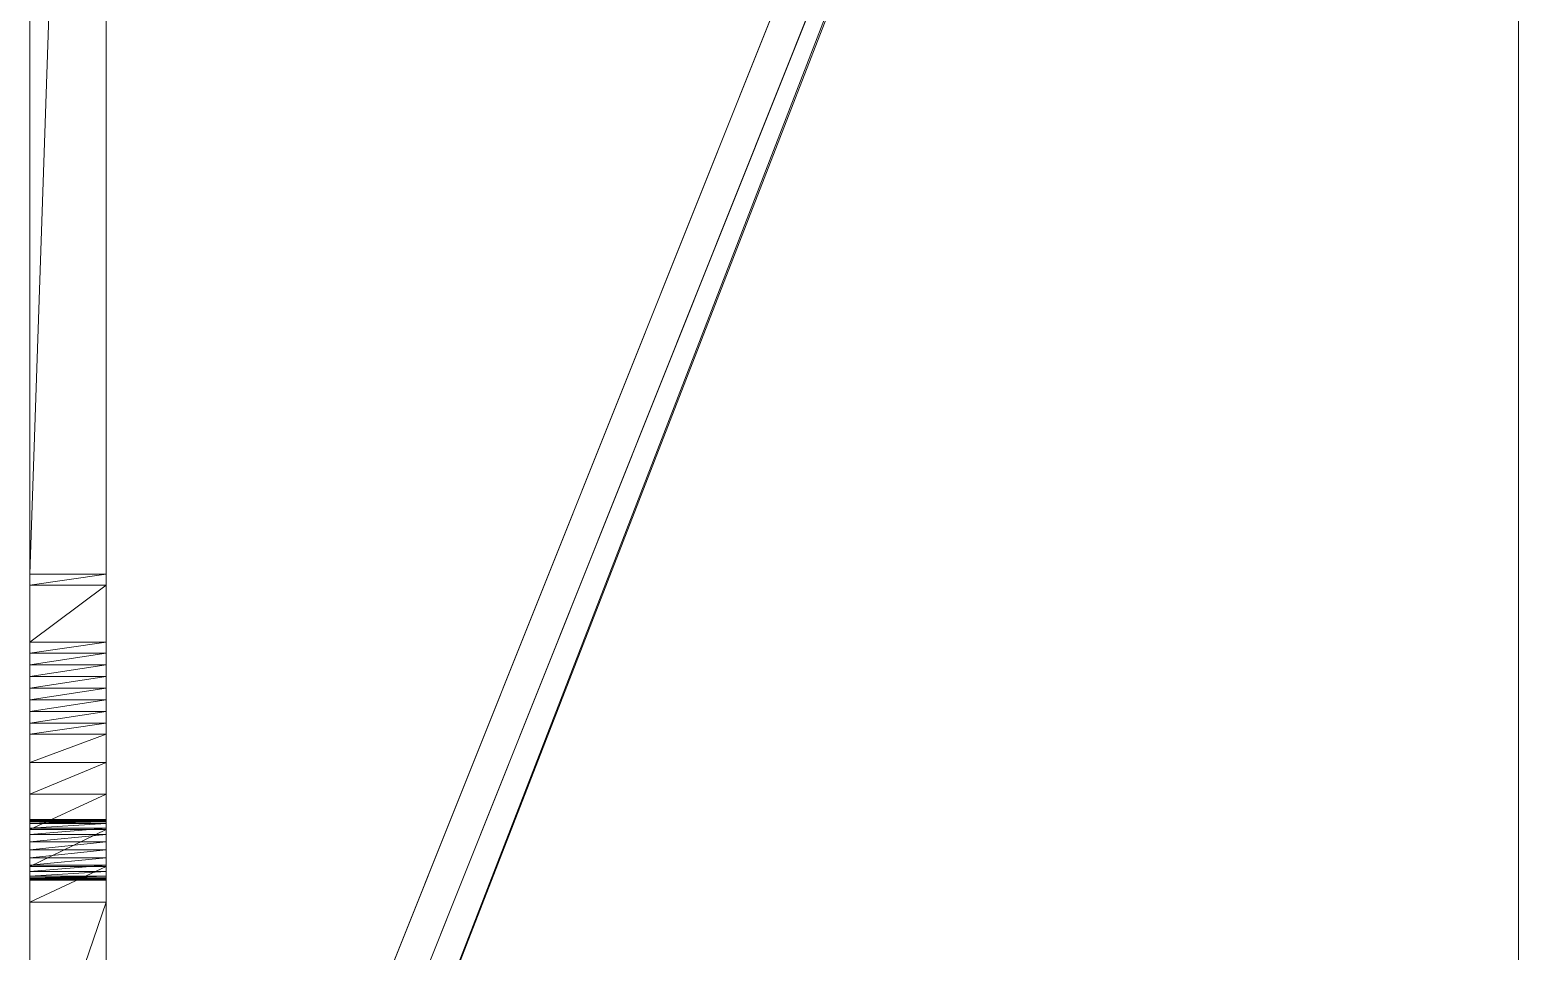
# Model space of a CAD drawing. Header units: millimetres. Extents: x -38752 to -34801, y 260924 to 263752.
# Drawn here: x -38226.8 to -38128.6, y 260990.1 to 261050.7 of the extents above; entities that cross this region are included whole.
import ezdxf

# ---------------------------------------------------------------- set-up
doc = ezdxf.new("R2010")
doc.units = ezdxf.units.MM
doc.layers.get('0').update_dxf_attribs({"lineweight": 9})
doc.layers.add('0.09', color=1, linetype='Continuous', lineweight=9)

msp = doc.modelspace()

# ---------------------------------------------------------------- linework, layer by layer
at = {"extrusion": (2.49184e-13, 1, -4.44089e-16)}
for p, q in [((-38126.914, 261179.594, 104.857), (-38226.77, 260929.614, 104.857)), ((-38226.77, 260929.614, 104.857), (-38226.77, 261179.594, 5)), ((-38128.985, 261168.532, 99.857), (-38128.985, 260929.614, 99.857)), ((-38226.77, 261162.434, 1.855), (-38226.77, 261014.915, 60.782)), ((-38221.77, 261014.915, 60.782), (-38221.77, 261162.434, 1.855)), ((-38221.77, 261160.213, 10.394), (-38221.77, 260936.253, 99.857)), ((-38221.77, 260936.253, 99.857), (-38136.395, 261149.98, 99.857)), ((-38226.77, 261014.915, 60.782), (-38221.77, 261014.915, 60.782)), ((-38226.77, 261014.184, 61.036), (-38226.77, 261014.915, 60.782)), ((-38226.77, 261010.448, 62.461), (-38226.77, 261014.184, 61.036)), ((-38226.77, 261014.184, 61.036), (-38221.77, 261014.184, 61.036)), ((-38221.77, 261010.448, 62.461), (-38221.77, 261014.184, 61.036)), ((-38226.77, 261010.448, 62.461), (-38221.77, 261010.448, 62.461)), ((-38226.77, 261009.717, 62.715), (-38221.77, 261009.717, 62.715)), ((-38226.77, 261008.965, 62.9), (-38221.77, 261008.965, 62.9)), ((-38226.77, 261008.2, 63.015), (-38221.77, 261008.2, 63.015)), ((-38226.77, 261007.428, 63.058), (-38221.77, 261007.428, 63.058)), ((-38226.77, 261006.654, 63.031), (-38221.77, 261006.654, 63.031)), ((-38226.77, 261005.887, 62.932), (-38221.77, 261005.887, 62.932)), ((-38226.77, 261005.132, 62.763), (-38221.77, 261005.132, 62.763)), ((-38226.77, 261004.395, 62.524), (-38221.77, 261004.395, 62.524)), ((-38226.77, 261002.548, 60.722), (-38226.77, 261004.395, 62.524)), ((-38221.77, 261004.395, 62.524), (-38221.77, 261002.548, 60.722)), ((-38226.77, 261002.548, 60.722), (-38221.77, 261002.548, 60.722)), ((-38226.77, 261000.464, 59.484), (-38221.77, 261000.464, 59.484)), ((-38226.77, 260998.802, 68.018), (-38221.77, 260998.802, 68.018)), ((-38226.77, 260998.734, 68.535), (-38221.77, 260998.734, 68.535)), ((-38226.77, 260998.734, 67.5), (-38221.77, 260998.734, 67.5)), ((-38226.77, 260998.712, 68.589), (-38221.77, 260998.712, 68.589)), ((-38226.77, 260998.644, 67.282), (-38221.77, 260998.644, 67.282)), ((-38226.77, 260998.534, 69.018), (-38221.77, 260998.534, 69.018)), ((-38226.77, 260998.534, 67.018), (-38221.77, 260998.534, 67.018)), ((-38226.77, 260998.216, 69.432), (-38221.77, 260998.216, 69.432)), ((-38226.77, 260998.216, 66.603), (-38221.77, 260998.216, 66.603)), ((-38226.77, 260998.131, 58.827), (-38221.77, 260998.131, 58.827)), ((-38226.77, 260997.802, 69.75), (-38221.77, 260997.802, 69.75)), ((-38226.77, 260997.802, 66.286), (-38221.77, 260997.802, 66.286)), ((-38226.77, 260997.32, 69.95), (-38221.77, 260997.32, 69.95)), ((-38226.77, 260997.32, 66.086), (-38221.77, 260997.32, 66.086)), ((-38226.77, 260996.802, 70.018), (-38221.77, 260996.802, 70.018)), ((-38226.77, 260996.802, 66.018), (-38221.77, 260996.802, 66.018)), ((-38226.77, 260996.285, 69.95), (-38221.77, 260996.285, 69.95)), ((-38226.77, 260996.285, 66.086), (-38221.77, 260996.285, 66.086)), ((-38226.77, 260995.802, 69.75), (-38221.77, 260995.802, 69.75)), ((-38226.77, 260995.802, 66.286), (-38221.77, 260995.802, 66.286)), ((-38226.77, 260995.707, 58.796), (-38221.77, 260995.707, 58.796)), ((-38226.77, 260995.388, 69.432), (-38221.77, 260995.388, 69.432)), ((-38226.77, 260995.388, 66.603), (-38221.77, 260995.388, 66.603)), ((-38226.77, 260995.07, 69.018), (-38221.77, 260995.07, 69.018)), ((-38226.77, 260995.07, 67.018), (-38221.77, 260995.07, 67.018)), ((-38226.77, 260994.961, 68.753), (-38221.77, 260994.961, 68.753)), ((-38226.77, 260994.893, 67.447), (-38221.77, 260994.893, 67.447)), ((-38226.77, 260994.87, 68.535), (-38221.77, 260994.87, 68.535)), ((-38226.77, 260994.87, 67.5), (-38221.77, 260994.87, 67.5)), ((-38226.77, 260994.802, 68.018), (-38221.77, 260994.802, 68.018)), ((-38226.77, 260993.357, 59.394), (-38226.77, 260978.721, 65.24)), ((-38226.77, 260993.357, 59.394), (-38221.77, 260993.357, 59.394)), ((-38221.77, 260993.357, 59.394), (-38221.77, 260978.721, 65.24))]:
    msp.add_line(p, q, dxfattribs=at)
for points in [[(-38221.77, 261014.915, 60.782), (-38221.77, 261014.184, 61.036)], [(-38226.77, 261010.448, 62.461), (-38226.77, 261009.717, 62.715), (-38226.77, 261008.965, 62.9), (-38226.77, 261008.2, 63.015), (-38226.77, 261007.428, 63.058), (-38226.77, 261006.654, 63.031), (-38226.77, 261005.887, 62.932), (-38226.77, 261005.132, 62.763), (-38226.77, 261004.395, 62.524)], [(-38221.77, 261010.448, 62.461), (-38221.77, 261009.717, 62.715), (-38221.77, 261008.965, 62.9), (-38221.77, 261008.2, 63.015), (-38221.77, 261007.428, 63.058), (-38221.77, 261006.654, 63.031), (-38221.77, 261005.887, 62.932), (-38221.77, 261005.132, 62.763), (-38221.77, 261004.395, 62.524)], [(-38226.77, 261002.548, 60.722), (-38226.77, 261000.464, 59.484), (-38226.77, 260998.131, 58.827), (-38226.77, 260995.707, 58.796), (-38226.77, 260993.357, 59.394)], [(-38221.77, 261002.548, 60.722), (-38221.77, 261000.464, 59.484), (-38221.77, 260998.131, 58.827), (-38221.77, 260995.707, 58.796), (-38221.77, 260993.357, 59.394)], [(-38226.77, 260995.07, 67.018), (-38226.77, 260994.893, 67.447), (-38226.77, 260994.87, 67.5), (-38226.77, 260994.802, 68.018), (-38226.77, 260994.87, 68.535), (-38226.77, 260994.961, 68.753), (-38226.77, 260995.07, 69.018), (-38226.77, 260995.388, 69.432), (-38226.77, 260995.802, 69.75), (-38226.77, 260996.285, 69.95), (-38226.77, 260996.802, 70.018), (-38226.77, 260997.32, 69.95), (-38226.77, 260997.802, 69.75), (-38226.77, 260998.216, 69.432), (-38226.77, 260998.534, 69.018), (-38226.77, 260998.712, 68.589), (-38226.77, 260998.734, 68.535), (-38226.77, 260998.802, 68.018), (-38226.77, 260998.734, 67.5), (-38226.77, 260998.644, 67.282), (-38226.77, 260998.534, 67.018), (-38226.77, 260998.216, 66.603), (-38226.77, 260997.802, 66.286), (-38226.77, 260997.32, 66.086), (-38226.77, 260996.802, 66.018), (-38226.77, 260996.285, 66.086), (-38226.77, 260995.802, 66.286), (-38226.77, 260995.388, 66.603), (-38226.77, 260995.07, 67.018)], [(-38221.77, 260997.802, 69.75), (-38221.77, 260998.216, 69.432), (-38221.77, 260998.534, 69.018), (-38221.77, 260998.712, 68.589), (-38221.77, 260998.734, 68.535), (-38221.77, 260998.802, 68.018), (-38221.77, 260998.734, 67.5), (-38221.77, 260998.644, 67.282), (-38221.77, 260998.534, 67.018), (-38221.77, 260998.216, 66.603), (-38221.77, 260997.802, 66.286), (-38221.77, 260997.32, 66.086), (-38221.77, 260996.802, 66.018), (-38221.77, 260996.285, 66.086), (-38221.77, 260995.802, 66.286), (-38221.77, 260995.388, 66.603), (-38221.77, 260995.07, 67.018), (-38221.77, 260994.893, 67.447), (-38221.77, 260994.87, 67.5), (-38221.77, 260994.802, 68.018), (-38221.77, 260994.87, 68.535), (-38221.77, 260994.961, 68.753), (-38221.77, 260995.07, 69.018), (-38221.77, 260995.388, 69.432), (-38221.77, 260995.802, 69.75), (-38221.77, 260996.285, 69.95), (-38221.77, 260996.802, 70.018), (-38221.77, 260997.32, 69.95), (-38221.77, 260997.802, 69.75)]]:
    msp.add_polyline3d(points)

# ---------------------------------------------------------------- meshes
at = {"layer": '0.09'}
mesh = msp.add_polyface(dxfattribs=at)
corners = [(-38226.77, 260972.958, 82.542), (-38226.77, 260981.648, 75.796), (-38226.77, 260982.166, 75.864), (-38226.77, 260972.958, 73.864), (-38226.77, 260981.166, 75.596), (-38226.77, 260980.752, 75.278), (-38226.77, 260980.434, 74.864), (-38226.77, 260980.324, 74.6), (-38226.77, 260980.234, 74.382), (-38226.77, 260980.166, 73.864), (-38226.77, 260980.234, 73.347), (-38226.77, 260972.975, 72.536), (-38226.77, 260980.256, 73.293), (-38226.77, 260980.434, 72.864), (-38226.77, 260980.752, 72.45), (-38226.77, 260973.632, 70.202), (-38226.77, 260981.166, 72.132), (-38226.77, 260981.648, 71.932), (-38226.77, 260982.166, 71.864), (-38226.77, 260974.871, 68.118), (-38226.77, 260996.802, 70.018), (-38226.77, 260996.285, 69.95), (-38226.77, 260995.802, 69.75), (-38226.77, 260995.388, 69.432), (-38226.77, 260995.07, 69.018), (-38226.77, 260994.961, 68.753), (-38226.77, 260994.87, 68.535), (-38226.77, 260994.802, 68.018), (-38226.77, 260976.607, 66.426), (-38226.77, 260994.87, 67.5), (-38226.77, 260994.893, 67.447), (-38226.77, 260995.07, 67.018), (-38226.77, 260995.388, 66.603), (-38226.77, 260995.802, 66.286), (-38226.77, 260978.721, 65.24), (-38226.77, 260996.285, 66.086), (-38226.77, 260996.802, 66.018), (-38226.77, 261006.654, 63.031), (-38226.77, 261007.428, 63.058), (-38226.77, 261005.887, 62.932), (-38226.77, 261005.132, 62.763), (-38226.77, 260993.357, 59.394), (-38226.77, 261004.395, 62.524), (-38226.77, 261002.548, 60.722), (-38226.77, 261000.464, 59.484), (-38226.77, 260998.131, 58.827), (-38226.77, 260995.707, 58.796), (-38226.77, 260929.614, 99.857), (-38226.77, 261179.594, 5), (-38226.77, 260929.614, 104.857), (-38226.77, 260982.684, 75.796), (-38226.77, 260983.166, 75.596), (-38226.77, 260983.58, 75.278), (-38226.77, 260983.898, 74.864), (-38226.77, 260997.32, 69.95), (-38226.77, 260984.076, 74.435), (-38226.77, 260984.098, 74.382), (-38226.77, 260984.166, 73.864), (-38226.77, 260984.098, 73.347), (-38226.77, 260984.008, 73.129), (-38226.77, 260983.898, 72.864), (-38226.77, 260983.58, 72.45), (-38226.77, 260983.166, 72.132), (-38226.77, 260982.684, 71.932), (-38226.77, 260997.802, 69.75), (-38226.77, 260998.216, 69.432), (-38226.77, 260998.534, 69.018), (-38226.77, 260998.712, 68.589), (-38226.77, 260998.734, 68.535), (-38226.77, 260998.802, 68.018), (-38226.77, 260998.734, 67.5), (-38226.77, 260998.644, 67.282), (-38226.77, 260998.534, 67.018), (-38226.77, 261009.717, 62.715), (-38226.77, 260998.216, 66.603), (-38226.77, 260997.802, 66.286), (-38226.77, 260997.32, 66.086), (-38226.77, 261008.965, 62.9), (-38226.77, 261008.2, 63.015), (-38226.77, 261010.448, 62.461), (-38226.77, 261014.184, 61.036), (-38226.77, 261014.915, 60.782), (-38226.77, 261162.434, 1.855), (-38226.77, 261179.594, 4), (-38226.77, 261204.594), (-38226.77, 261204.594, 4), (-38226.77, 261167.161, 0.436), (-38226.77, 261172.077)]
mesh.append_faces([[corners[k] for k in face] for face in [(45, 41, 46), (47, 48, 49), (83, 84, 85), (84, 86, 87)]], dxfattribs={"vtx0": -1})
mesh.append_faces([[corners[k] for k in face] for face in [(1, 3, 4), (4, 3, 5), (5, 3, 6), (6, 3, 7), (7, 3, 8), (8, 3, 9), (9, 3, 10), (10, 11, 12), (12, 11, 13), (13, 11, 14), (14, 15, 16), (16, 15, 17), (17, 15, 18), (19, 20, 15), (20, 19, 21), (21, 19, 22), (22, 19, 23), (23, 19, 24), (24, 19, 25), (25, 19, 26), (26, 19, 27), (27, 28, 29), (29, 28, 30), (30, 28, 31), (31, 28, 32), (32, 28, 33), (33, 34, 35), (35, 34, 36), (37, 34, 39), (39, 34, 40), (40, 41, 42), (42, 41, 43), (43, 41, 44), (44, 41, 45), (50, 0, 2), (54, 63, 20), (73, 36, 77), (77, 36, 78), (78, 34, 38), (48, 82, 83)]], dxfattribs={"vtx0": -1, "vtx1": -1})
mesh.append_faces([[corners[k] for k in face] for face in [(48, 0, 50), (48, 53, 54), (20, 18, 15), (48, 72, 73), (78, 36, 34), (84, 83, 82)]], dxfattribs={"vtx0": -1, "vtx1": -1, "vtx2": -1})
mesh.append_faces([[corners[k] for k in face] for face in [(0, 1, 2), (1, 0, 3), (10, 3, 11), (14, 11, 15), (27, 19, 28), (33, 28, 34), (34, 37, 38), (40, 34, 41), (48, 47, 0), (48, 50, 51), (48, 51, 52), (48, 52, 53), (54, 53, 55), (54, 55, 56), (54, 56, 57), (54, 57, 58), (54, 58, 59), (54, 59, 60), (54, 60, 61), (54, 61, 62), (54, 62, 63), (20, 63, 18), (48, 54, 64), (48, 64, 65), (48, 65, 66), (48, 66, 67), (48, 67, 68), (48, 68, 69), (48, 69, 70), (48, 70, 71), (48, 71, 72), (73, 72, 74), (73, 74, 75), (73, 75, 76), (73, 76, 36), (48, 73, 79), (48, 79, 80), (48, 80, 81), (48, 81, 82), (84, 82, 86)]], dxfattribs={"vtx0": -1, "vtx2": -1})
mesh = msp.add_polyface(dxfattribs=at)
corners = [(-38226.77, 261179.594, 5), (-38126.914, 261179.594, 104.857), (-38226.77, 260929.614, 104.857)]
mesh.append_faces([[corners[k] for k in face] for face in [(0, 1, 2)]])
mesh = msp.add_polyface(dxfattribs=at)
corners = [(-38126.914, 261179.594, 104.857), (-38126.914, 260929.614, 104.857), (-38226.77, 260929.614, 104.857)]
mesh.append_faces([[corners[k] for k in face] for face in [(0, 1, 2)]])
mesh = msp.add_polyface(dxfattribs=at)
corners = [(-38136.395, 261149.98, 99.857), (-38221.77, 261160.213, 10.394), (-38221.77, 260936.253, 99.857), (-38128.985, 261168.532, 99.857), (-38201.77, 261168.893, 26.927), (-38126.775, 261179.594, 97.647), (-38201.77, 261179.594, 22.652)]
mesh.append_faces([[corners[k] for k in face] for face in [(0, 1, 2), (4, 5, 6)]], dxfattribs={"vtx0": -1})
mesh.append_faces([[corners[k] for k in face] for face in [(1, 3, 4)]], dxfattribs={"vtx0": -1, "vtx1": -1})
mesh.append_faces([[corners[k] for k in face] for face in [(1, 0, 3), (4, 3, 5)]], dxfattribs={"vtx0": -1, "vtx2": -1})
mesh = msp.add_polyface(dxfattribs=at)
corners = [(-38034.128, 260956.614, 5), (-38056.083, 260929.614, 26.955), (-38034.128, 260929.614, 5), (-38056.083, 260936.614, 26.955), (-38124.742, 260936.614, 95.614), (-38124.742, 260929.614, 95.614), (-38128.985, 261168.532, 99.857), (-38128.985, 260929.614, 99.857), (-38032.057, 260956.614, 2.929), (-38032.057, 261169.932, 2.929), (-38052.057, 261169.932, 22.929), (-38126.775, 261179.594, 97.647), (-38052.057, 261179.594, 22.929)]
mesh.append_faces([[corners[k] for k in face] for face in [(0, 1, 2), (5, 6, 7), (11, 10, 12)]], dxfattribs={"vtx0": -1})
mesh.append_faces([[corners[k] for k in face] for face in [(1, 0, 3), (3, 0, 4)]], dxfattribs={"vtx0": -1, "vtx1": -1})
mesh.append_faces([[corners[k] for k in face] for face in [(6, 4, 0)]], dxfattribs={"vtx0": -1, "vtx1": -1, "vtx2": -1})
mesh.append_faces([[corners[k] for k in face] for face in [(6, 5, 4), (6, 0, 8), (6, 8, 9), (6, 9, 10), (10, 11, 6)]], dxfattribs={"vtx0": -1, "vtx2": -1})
mesh = msp.add_polyface(dxfattribs=at)
corners = [(-38128.985, 261168.532, 99.857), (-38221.77, 260929.614, 99.857), (-38128.985, 260929.614, 99.857), (-38136.395, 261149.98, 99.857), (-38221.77, 260936.253, 99.857)]
mesh.append_faces([[corners[k] for k in face] for face in [(0, 1, 2), (1, 3, 4)]], dxfattribs={"vtx0": -1})
mesh.append_faces([[corners[k] for k in face] for face in [(1, 0, 3)]], dxfattribs={"vtx0": -1, "vtx2": -1})
mesh = msp.add_polyface(dxfattribs=at)
corners = [(-38221.77, 261162.434, 1.855), (-38226.77, 261014.915, 60.782), (-38221.77, 261014.915, 60.782), (-38226.77, 261162.434, 1.855)]
mesh.append_faces([[corners[k] for k in face] for face in [(0, 1, 2), (1, 0, 3)]], dxfattribs={"vtx0": -1})
mesh = msp.add_polyface(dxfattribs=at)
corners = [(-38221.77, 260996.802, 70.018), (-38221.77, 260974.871, 68.118), (-38221.77, 260973.632, 70.202), (-38221.77, 260996.285, 69.95), (-38221.77, 260995.802, 69.75), (-38221.77, 260995.388, 69.432), (-38221.77, 260995.07, 69.018), (-38221.77, 260994.961, 68.753), (-38221.77, 260994.87, 68.535), (-38221.77, 260994.802, 68.018), (-38221.77, 260976.607, 66.426), (-38221.77, 260994.87, 67.5), (-38221.77, 260994.893, 67.447), (-38221.77, 260995.07, 67.018), (-38221.77, 260995.388, 66.603), (-38221.77, 260995.802, 66.286), (-38221.77, 260978.721, 65.24), (-38221.77, 260996.285, 66.086), (-38221.77, 260996.802, 66.018), (-38221.77, 260972.958, 82.542), (-38221.77, 260981.648, 75.796), (-38221.77, 260972.958, 73.864), (-38221.77, 260982.166, 75.864), (-38221.77, 260981.166, 75.596), (-38221.77, 260980.752, 75.278), (-38221.77, 260980.434, 74.864), (-38221.77, 260980.324, 74.6), (-38221.77, 260980.234, 74.382), (-38221.77, 260980.166, 73.864), (-38221.77, 260980.234, 73.347), (-38221.77, 260972.975, 72.536), (-38221.77, 260980.256, 73.293), (-38221.77, 260980.434, 72.864), (-38221.77, 260980.752, 72.45), (-38221.77, 260981.166, 72.132), (-38221.77, 260981.648, 71.932), (-38221.77, 260982.166, 71.864), (-38221.77, 261160.213, 10.394), (-38221.77, 260929.614, 99.857), (-38221.77, 260936.253, 99.857), (-38221.77, 260982.684, 75.796), (-38221.77, 260983.166, 75.596), (-38221.77, 260983.58, 75.278), (-38221.77, 260983.898, 74.864), (-38221.77, 260997.32, 69.95), (-38221.77, 260984.076, 74.435), (-38221.77, 260984.098, 74.382), (-38221.77, 260984.166, 73.864), (-38221.77, 260984.098, 73.347), (-38221.77, 260984.008, 73.129), (-38221.77, 260983.898, 72.864), (-38221.77, 260983.58, 72.45), (-38221.77, 260983.166, 72.132), (-38221.77, 260982.684, 71.932), (-38221.77, 260997.802, 69.75), (-38221.77, 260998.216, 69.432), (-38221.77, 260998.534, 69.018), (-38221.77, 260998.712, 68.589), (-38221.77, 260998.734, 68.535), (-38221.77, 260998.802, 68.018), (-38221.77, 260998.734, 67.5), (-38221.77, 260998.644, 67.282), (-38221.77, 260998.534, 67.018), (-38221.77, 261010.448, 62.461), (-38221.77, 261009.717, 62.715), (-38221.77, 260998.216, 66.603), (-38221.77, 260997.802, 66.286), (-38221.77, 260997.32, 66.086), (-38221.77, 261008.965, 62.9), (-38221.77, 261008.2, 63.015), (-38221.77, 261007.428, 63.058), (-38221.77, 261014.184, 61.036), (-38221.77, 261014.915, 60.782), (-38221.77, 261162.434, 1.855), (-38221.77, 261161.134, 6.855), (-38221.77, 261005.132, 62.763), (-38221.77, 260993.357, 59.394), (-38221.77, 261005.887, 62.932), (-38221.77, 261006.654, 63.031), (-38221.77, 261004.395, 62.524), (-38221.77, 261002.548, 60.722), (-38221.77, 261000.464, 59.484), (-38221.77, 260998.131, 58.827), (-38221.77, 260995.707, 58.796)]
mesh.append_faces([[corners[k] for k in face] for face in [(37, 38, 39), (73, 37, 74), (76, 82, 83)]], dxfattribs={"vtx0": -1})
mesh.append_faces([[corners[k] for k in face] for face in [(1, 9, 10), (10, 15, 16), (19, 20, 21), (20, 19, 22), (21, 29, 30), (30, 33, 2), (38, 37, 19), (40, 37, 41), (41, 37, 42), (42, 37, 43), (43, 44, 45), (45, 44, 46), (46, 44, 47), (47, 44, 48), (48, 44, 49), (49, 44, 50), (50, 44, 51), (51, 44, 52), (52, 44, 53), (53, 0, 36), (44, 37, 54), (54, 37, 55), (55, 37, 56), (56, 37, 57), (57, 37, 58), (58, 37, 59), (59, 37, 60), (60, 37, 61), (61, 37, 62), (62, 64, 65), (65, 64, 66), (66, 64, 67), (67, 64, 18), (63, 37, 71), (71, 37, 72), (72, 37, 73), (16, 75, 76), (75, 16, 77), (77, 16, 78), (78, 16, 70)]], dxfattribs={"vtx0": -1, "vtx1": -1})
mesh.append_faces([[corners[k] for k in face] for face in [(19, 37, 40), (43, 37, 44), (36, 0, 2), (62, 37, 63), (18, 69, 16)]], dxfattribs={"vtx0": -1, "vtx1": -1, "vtx2": -1})
mesh.append_faces([[corners[k] for k in face] for face in [(0, 1, 2), (1, 0, 3), (1, 3, 4), (1, 4, 5), (1, 5, 6), (1, 6, 7), (1, 7, 8), (1, 8, 9), (10, 9, 11), (10, 11, 12), (10, 12, 13), (10, 13, 14), (10, 14, 15), (16, 15, 17), (16, 17, 18), (21, 20, 23), (21, 23, 24), (21, 24, 25), (21, 25, 26), (21, 26, 27), (21, 27, 28), (21, 28, 29), (30, 29, 31), (30, 31, 32), (30, 32, 33), (2, 33, 34), (2, 34, 35), (2, 35, 36), (19, 40, 22), (53, 44, 0), (62, 63, 64), (18, 64, 68), (18, 68, 69), (16, 69, 70), (76, 75, 79), (76, 79, 80), (76, 80, 81), (76, 81, 82)]], dxfattribs={"vtx0": -1, "vtx2": -1})
mesh = msp.add_polyface(dxfattribs=at)
corners = [(-38221.77, 261014.915, 60.782), (-38226.77, 261014.184, 61.036), (-38221.77, 261014.184, 61.036), (-38226.77, 261014.915, 60.782)]
mesh.append_faces([[corners[k] for k in face] for face in [(0, 1, 2), (1, 0, 3)]], dxfattribs={"vtx0": -1})
mesh = msp.add_polyface(dxfattribs=at)
corners = [(-38221.77, 261014.184, 61.036), (-38226.77, 261010.448, 62.461), (-38221.77, 261010.448, 62.461), (-38226.77, 261014.184, 61.036)]
mesh.append_faces([[corners[k] for k in face] for face in [(0, 1, 2), (1, 0, 3)]], dxfattribs={"vtx0": -1})
mesh = msp.add_polyface(dxfattribs=at)
corners = [(-38221.77, 261010.448, 62.461), (-38226.77, 261009.717, 62.715), (-38221.77, 261009.717, 62.715), (-38226.77, 261010.448, 62.461)]
mesh.append_faces([[corners[k] for k in face] for face in [(0, 1, 2), (1, 0, 3)]], dxfattribs={"vtx0": -1})
mesh = msp.add_polyface(dxfattribs=at)
corners = [(-38221.77, 261009.717, 62.715), (-38226.77, 261008.965, 62.9), (-38221.77, 261008.965, 62.9), (-38226.77, 261009.717, 62.715)]
mesh.append_faces([[corners[k] for k in face] for face in [(0, 1, 2), (1, 0, 3)]], dxfattribs={"vtx0": -1})
mesh = msp.add_polyface(dxfattribs=at)
corners = [(-38221.77, 261008.965, 62.9), (-38226.77, 261008.2, 63.015), (-38221.77, 261008.2, 63.015), (-38226.77, 261008.965, 62.9)]
mesh.append_faces([[corners[k] for k in face] for face in [(0, 1, 2), (1, 0, 3)]], dxfattribs={"vtx0": -1})
mesh = msp.add_polyface(dxfattribs=at)
corners = [(-38221.77, 261008.2, 63.015), (-38226.77, 261007.428, 63.058), (-38221.77, 261007.428, 63.058), (-38226.77, 261008.2, 63.015)]
mesh.append_faces([[corners[k] for k in face] for face in [(0, 1, 2), (1, 0, 3)]], dxfattribs={"vtx0": -1})
mesh = msp.add_polyface(dxfattribs=at)
corners = [(-38221.77, 261007.428, 63.058), (-38226.77, 261006.654, 63.031), (-38221.77, 261006.654, 63.031), (-38226.77, 261007.428, 63.058)]
mesh.append_faces([[corners[k] for k in face] for face in [(0, 1, 2), (1, 0, 3)]], dxfattribs={"vtx0": -1})
mesh = msp.add_polyface(dxfattribs=at)
corners = [(-38221.77, 261006.654, 63.031), (-38226.77, 261005.887, 62.932), (-38221.77, 261005.887, 62.932), (-38226.77, 261006.654, 63.031)]
mesh.append_faces([[corners[k] for k in face] for face in [(0, 1, 2), (1, 0, 3)]], dxfattribs={"vtx0": -1})
mesh = msp.add_polyface(dxfattribs=at)
corners = [(-38221.77, 261005.887, 62.932), (-38226.77, 261005.132, 62.763), (-38221.77, 261005.132, 62.763), (-38226.77, 261005.887, 62.932)]
mesh.append_faces([[corners[k] for k in face] for face in [(0, 1, 2), (1, 0, 3)]], dxfattribs={"vtx0": -1})
mesh = msp.add_polyface(dxfattribs=at)
corners = [(-38221.77, 261005.132, 62.763), (-38226.77, 261004.395, 62.524), (-38221.77, 261004.395, 62.524), (-38226.77, 261005.132, 62.763)]
mesh.append_faces([[corners[k] for k in face] for face in [(0, 1, 2), (1, 0, 3)]], dxfattribs={"vtx0": -1})
mesh = msp.add_polyface(dxfattribs=at)
corners = [(-38221.77, 261004.395, 62.524), (-38226.77, 261002.548, 60.722), (-38221.77, 261002.548, 60.722), (-38226.77, 261004.395, 62.524)]
mesh.append_faces([[corners[k] for k in face] for face in [(0, 1, 2), (1, 0, 3)]], dxfattribs={"vtx0": -1})
mesh = msp.add_polyface(dxfattribs=at)
corners = [(-38221.77, 261002.548, 60.722), (-38226.77, 261000.464, 59.484), (-38221.77, 261000.464, 59.484), (-38226.77, 261002.548, 60.722)]
mesh.append_faces([[corners[k] for k in face] for face in [(0, 1, 2), (1, 0, 3)]], dxfattribs={"vtx0": -1})
mesh = msp.add_polyface(dxfattribs=at)
corners = [(-38221.77, 261000.464, 59.484), (-38226.77, 260998.131, 58.827), (-38221.77, 260998.131, 58.827), (-38226.77, 261000.464, 59.484)]
mesh.append_faces([[corners[k] for k in face] for face in [(0, 1, 2), (1, 0, 3)]], dxfattribs={"vtx0": -1})
mesh = msp.add_polyface(dxfattribs=at)
corners = [(-38226.77, 260998.802, 68.018), (-38221.77, 260998.734, 68.535), (-38221.77, 260998.802, 68.018), (-38226.77, 260998.734, 68.535)]
mesh.append_faces([[corners[k] for k in face] for face in [(0, 1, 2), (1, 0, 3)]], dxfattribs={"vtx0": -1})
mesh = msp.add_polyface(dxfattribs=at)
corners = [(-38221.77, 260998.734, 67.5), (-38226.77, 260998.802, 68.018), (-38221.77, 260998.802, 68.018), (-38226.77, 260998.734, 67.5)]
mesh.append_faces([[corners[k] for k in face] for face in [(0, 1, 2), (1, 0, 3)]], dxfattribs={"vtx0": -1})
mesh = msp.add_polyface(dxfattribs=at)
corners = [(-38221.77, 260998.644, 67.282), (-38226.77, 260998.734, 67.5), (-38221.77, 260998.734, 67.5), (-38226.77, 260998.644, 67.282)]
mesh.append_faces([[corners[k] for k in face] for face in [(0, 1, 2), (1, 0, 3)]], dxfattribs={"vtx0": -1})
mesh = msp.add_polyface(dxfattribs=at)
corners = [(-38221.77, 260998.734, 68.535), (-38226.77, 260998.712, 68.589), (-38221.77, 260998.712, 68.589), (-38226.77, 260998.734, 68.535)]
mesh.append_faces([[corners[k] for k in face] for face in [(0, 1, 2), (1, 0, 3)]], dxfattribs={"vtx0": -1})
mesh = msp.add_polyface(dxfattribs=at)
corners = [(-38221.77, 260998.712, 68.589), (-38226.77, 260998.534, 69.018), (-38221.77, 260998.534, 69.018), (-38226.77, 260998.712, 68.589)]
mesh.append_faces([[corners[k] for k in face] for face in [(0, 1, 2), (1, 0, 3)]], dxfattribs={"vtx0": -1})
mesh = msp.add_polyface(dxfattribs=at)
corners = [(-38226.77, 260998.534, 67.018), (-38221.77, 260998.644, 67.282), (-38221.77, 260998.534, 67.018), (-38226.77, 260998.644, 67.282)]
mesh.append_faces([[corners[k] for k in face] for face in [(0, 1, 2), (1, 0, 3)]], dxfattribs={"vtx0": -1})
mesh = msp.add_polyface(dxfattribs=at)
corners = [(-38221.77, 260998.534, 69.018), (-38226.77, 260998.216, 69.432), (-38221.77, 260998.216, 69.432), (-38226.77, 260998.534, 69.018)]
mesh.append_faces([[corners[k] for k in face] for face in [(0, 1, 2), (1, 0, 3)]], dxfattribs={"vtx0": -1})
mesh = msp.add_polyface(dxfattribs=at)
corners = [(-38226.77, 260998.216, 66.603), (-38221.77, 260998.534, 67.018), (-38221.77, 260998.216, 66.603), (-38226.77, 260998.534, 67.018)]
mesh.append_faces([[corners[k] for k in face] for face in [(0, 1, 2), (1, 0, 3)]], dxfattribs={"vtx0": -1})
mesh = msp.add_polyface(dxfattribs=at)
corners = [(-38221.77, 260998.216, 69.432), (-38226.77, 260997.802, 69.75), (-38221.77, 260997.802, 69.75), (-38226.77, 260998.216, 69.432)]
mesh.append_faces([[corners[k] for k in face] for face in [(0, 1, 2), (1, 0, 3)]], dxfattribs={"vtx0": -1})
mesh = msp.add_polyface(dxfattribs=at)
corners = [(-38226.77, 260997.802, 66.286), (-38221.77, 260998.216, 66.603), (-38221.77, 260997.802, 66.286), (-38226.77, 260998.216, 66.603)]
mesh.append_faces([[corners[k] for k in face] for face in [(0, 1, 2), (1, 0, 3)]], dxfattribs={"vtx0": -1})
mesh = msp.add_polyface(dxfattribs=at)
corners = [(-38221.77, 260998.131, 58.827), (-38226.77, 260995.707, 58.796), (-38221.77, 260995.707, 58.796), (-38226.77, 260998.131, 58.827)]
mesh.append_faces([[corners[k] for k in face] for face in [(0, 1, 2), (1, 0, 3)]], dxfattribs={"vtx0": -1})
mesh = msp.add_polyface(dxfattribs=at)
corners = [(-38221.77, 260997.802, 69.75), (-38226.77, 260997.32, 69.95), (-38221.77, 260997.32, 69.95), (-38226.77, 260997.802, 69.75)]
mesh.append_faces([[corners[k] for k in face] for face in [(0, 1, 2), (1, 0, 3)]], dxfattribs={"vtx0": -1})
mesh = msp.add_polyface(dxfattribs=at)
corners = [(-38226.77, 260997.32, 66.086), (-38221.77, 260997.802, 66.286), (-38221.77, 260997.32, 66.086), (-38226.77, 260997.802, 66.286)]
mesh.append_faces([[corners[k] for k in face] for face in [(0, 1, 2), (1, 0, 3)]], dxfattribs={"vtx0": -1})
mesh = msp.add_polyface(dxfattribs=at)
corners = [(-38221.77, 260997.32, 69.95), (-38226.77, 260996.802, 70.018), (-38221.77, 260996.802, 70.018), (-38226.77, 260997.32, 69.95)]
mesh.append_faces([[corners[k] for k in face] for face in [(0, 1, 2), (1, 0, 3)]], dxfattribs={"vtx0": -1})
mesh = msp.add_polyface(dxfattribs=at)
corners = [(-38226.77, 260996.802, 66.018), (-38221.77, 260997.32, 66.086), (-38221.77, 260996.802, 66.018), (-38226.77, 260997.32, 66.086)]
mesh.append_faces([[corners[k] for k in face] for face in [(0, 1, 2), (1, 0, 3)]], dxfattribs={"vtx0": -1})
mesh = msp.add_polyface(dxfattribs=at)
corners = [(-38221.77, 260996.802, 70.018), (-38226.77, 260996.285, 69.95), (-38221.77, 260996.285, 69.95), (-38226.77, 260996.802, 70.018)]
mesh.append_faces([[corners[k] for k in face] for face in [(0, 1, 2), (1, 0, 3)]], dxfattribs={"vtx0": -1})
mesh = msp.add_polyface(dxfattribs=at)
corners = [(-38226.77, 260996.285, 66.086), (-38221.77, 260996.802, 66.018), (-38221.77, 260996.285, 66.086), (-38226.77, 260996.802, 66.018)]
mesh.append_faces([[corners[k] for k in face] for face in [(0, 1, 2), (1, 0, 3)]], dxfattribs={"vtx0": -1})
mesh = msp.add_polyface(dxfattribs=at)
corners = [(-38221.77, 260996.285, 69.95), (-38226.77, 260995.802, 69.75), (-38221.77, 260995.802, 69.75), (-38226.77, 260996.285, 69.95)]
mesh.append_faces([[corners[k] for k in face] for face in [(0, 1, 2), (1, 0, 3)]], dxfattribs={"vtx0": -1})
mesh = msp.add_polyface(dxfattribs=at)
corners = [(-38226.77, 260995.802, 66.286), (-38221.77, 260996.285, 66.086), (-38221.77, 260995.802, 66.286), (-38226.77, 260996.285, 66.086)]
mesh.append_faces([[corners[k] for k in face] for face in [(0, 1, 2), (1, 0, 3)]], dxfattribs={"vtx0": -1})
mesh = msp.add_polyface(dxfattribs=at)
corners = [(-38221.77, 260995.802, 69.75), (-38226.77, 260995.388, 69.432), (-38221.77, 260995.388, 69.432), (-38226.77, 260995.802, 69.75)]
mesh.append_faces([[corners[k] for k in face] for face in [(0, 1, 2), (1, 0, 3)]], dxfattribs={"vtx0": -1})
mesh = msp.add_polyface(dxfattribs=at)
corners = [(-38226.77, 260995.388, 66.603), (-38221.77, 260995.802, 66.286), (-38221.77, 260995.388, 66.603), (-38226.77, 260995.802, 66.286)]
mesh.append_faces([[corners[k] for k in face] for face in [(0, 1, 2), (1, 0, 3)]], dxfattribs={"vtx0": -1})
mesh = msp.add_polyface(dxfattribs=at)
corners = [(-38221.77, 260995.707, 58.796), (-38226.77, 260993.357, 59.394), (-38221.77, 260993.357, 59.394), (-38226.77, 260995.707, 58.796)]
mesh.append_faces([[corners[k] for k in face] for face in [(0, 1, 2), (1, 0, 3)]], dxfattribs={"vtx0": -1})
mesh = msp.add_polyface(dxfattribs=at)
corners = [(-38221.77, 260995.388, 69.432), (-38226.77, 260995.07, 69.018), (-38221.77, 260995.07, 69.018), (-38226.77, 260995.388, 69.432)]
mesh.append_faces([[corners[k] for k in face] for face in [(0, 1, 2), (1, 0, 3)]], dxfattribs={"vtx0": -1})
mesh = msp.add_polyface(dxfattribs=at)
corners = [(-38226.77, 260995.07, 67.018), (-38221.77, 260995.388, 66.603), (-38221.77, 260995.07, 67.018), (-38226.77, 260995.388, 66.603)]
mesh.append_faces([[corners[k] for k in face] for face in [(0, 1, 2), (1, 0, 3)]], dxfattribs={"vtx0": -1})
mesh = msp.add_polyface(dxfattribs=at)
corners = [(-38221.77, 260995.07, 69.018), (-38226.77, 260994.961, 68.753), (-38221.77, 260994.961, 68.753), (-38226.77, 260995.07, 69.018)]
mesh.append_faces([[corners[k] for k in face] for face in [(0, 1, 2), (1, 0, 3)]], dxfattribs={"vtx0": -1})
mesh = msp.add_polyface(dxfattribs=at)
corners = [(-38226.77, 260994.893, 67.447), (-38221.77, 260995.07, 67.018), (-38221.77, 260994.893, 67.447), (-38226.77, 260995.07, 67.018)]
mesh.append_faces([[corners[k] for k in face] for face in [(0, 1, 2), (1, 0, 3)]], dxfattribs={"vtx0": -1})
mesh = msp.add_polyface(dxfattribs=at)
corners = [(-38226.77, 260994.961, 68.753), (-38221.77, 260994.87, 68.535), (-38221.77, 260994.961, 68.753), (-38226.77, 260994.87, 68.535)]
mesh.append_faces([[corners[k] for k in face] for face in [(0, 1, 2), (1, 0, 3)]], dxfattribs={"vtx0": -1})
mesh = msp.add_polyface(dxfattribs=at)
corners = [(-38226.77, 260994.87, 67.5), (-38221.77, 260994.893, 67.447), (-38221.77, 260994.87, 67.5), (-38226.77, 260994.893, 67.447)]
mesh.append_faces([[corners[k] for k in face] for face in [(0, 1, 2), (1, 0, 3)]], dxfattribs={"vtx0": -1})
mesh = msp.add_polyface(dxfattribs=at)
corners = [(-38221.77, 260994.87, 68.535), (-38226.77, 260994.802, 68.018), (-38221.77, 260994.802, 68.018), (-38226.77, 260994.87, 68.535)]
mesh.append_faces([[corners[k] for k in face] for face in [(0, 1, 2), (1, 0, 3)]], dxfattribs={"vtx0": -1})
mesh = msp.add_polyface(dxfattribs=at)
corners = [(-38226.77, 260994.802, 68.018), (-38221.77, 260994.87, 67.5), (-38221.77, 260994.802, 68.018), (-38226.77, 260994.87, 67.5)]
mesh.append_faces([[corners[k] for k in face] for face in [(0, 1, 2), (1, 0, 3)]], dxfattribs={"vtx0": -1})
mesh = msp.add_polyface(dxfattribs=at)
corners = [(-38221.77, 260993.357, 59.394), (-38226.77, 260978.721, 65.24), (-38221.77, 260978.721, 65.24), (-38226.77, 260993.357, 59.394)]
mesh.append_faces([[corners[k] for k in face] for face in [(0, 1, 2), (1, 0, 3)]], dxfattribs={"vtx0": -1})

doc.saveas('drawing.dxf')
